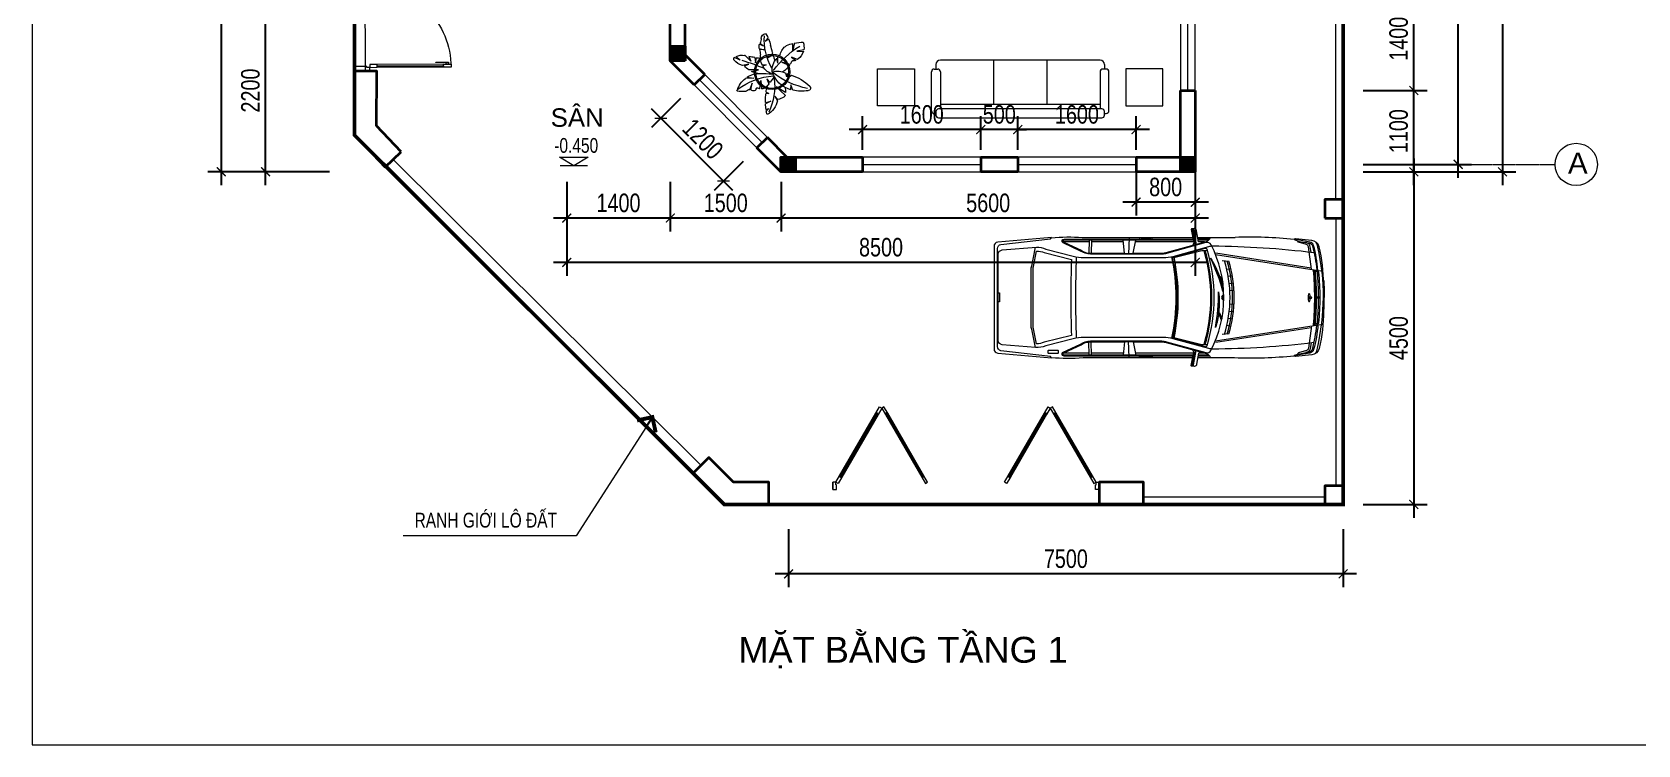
# Model space of a CAD drawing. Header units: millimetres. Extents: x 33748 to 451939, y -263262 to 62681.
# Drawn here: x 179867 to 201582, y -83068 to -73425 of the extents above; entities that cross this region are included whole.
import ezdxf
from ezdxf.enums import TextEntityAlignment as Align

# ---------------------------------------------------------------- set-up
doc = ezdxf.new("R2010")
doc.units = ezdxf.units.MM
doc.header["$PDMODE"] = 98
for name, pattern in [('$AUDIT_BAD_LTYPE2', [0]), ('CENTER', [50.8, 31.75, -6.35, 6.35, -6.35]), ('HIDDEN', [0.375, 0.25, -0.125])]:
    doc.linetypes.add(name, pattern=pattern)
doc.layers.get('Defpoints').update_dxf_attribs({"color": 202, "lineweight": 13})
for name, color, linetype, lineweight in [('-CENTER', 143, 'CENTER', 13), ('-CONCRETE', 1, 'Continuous', 35), ('-DOOR', 137, 'Continuous', 9), ('-FURNITURE', 46, 'Continuous', 9), ('-KH', 143, 'Continuous', 13), ('-LINE1', 7, 'Continuous', 18), ('-RANH GIOI KHU DAT', 12, 'CENTER', 18), ('-TEXT', 7, 'Continuous', 15), ('-WALL', 4, 'Continuous', 35), ('A-Cay', 75, 'Continuous', 5), ('A72', 9, 'Continuous', 5), ('CUA', 147, 'Continuous', 5)]:
    doc.layers.add(name, color=color, linetype=linetype, lineweight=lineweight)
doc.layers.add('-HATCH CONCRETE', color=54, linetype='Continuous')
doc.layers.add('12. NET DIM', color=9, linetype='Continuous')
doc.styles.add('1', font='arial.ttf')
doc.styles.add('AVANH', font='', dxfattribs={"width": 0.8})
doc.styles.get("Standard").update_dxf_attribs({"font": 'arial.ttf'})
doc.styles.add('X-ALL-SECTION$0$ROMANS', font='arial.ttf')
doc.styles.get('AVANH').set_extended_font_data('.VnAvantH')
doc.dimstyles.new('C_100A3', dxfattribs={"dimscale": 100, "dimtxt": 2.5, "dimasz": 1.2, "dimexe": 1.8, "dimexo": 0, "dimgap": 0.75, "dimtad": 1, "dimdec": 0, "dimzin": 0, "dimdsep": 46, "dimtxsty": 'AVANH', "dimblk": 'ARCHTICK', "dimcen": 0, "dimdle": 1.8, "dimclrd": 256, "dimclre": 256, "dimclrt": 7, "dimadec": 0, "dimazin": 0, "dimtfac": 0.0001, "dimtdec": 0, "dimtix": 1, "dimtmove": 2, "dimatfit": 3, "dimldrblk": 'ARCHTICK', "dimfxl": 1.8, "dimtolj": 1, "dimtzin": 0, "dimarcsym": 0})
doc.dimstyles.new('X-ALL-SECTION$0$ARROWS', dxfattribs={"dimscale": 100, "dimtxt": 2, "dimasz": 1, "dimexe": 2, "dimexo": 5, "dimgap": 1, "dimtad": 1, "dimdec": 0, "dimzin": 0, "dimdsep": 46, "dimtxsty": 'X-ALL-SECTION$0$ROMANS', "dimblk": 'X-ALL-SECTION$0$ARROWS', "dimcen": 0, "dimclrd": 256, "dimclre": 256, "dimclrt": 256, "dimazin": 0, "dimtfac": 0.5, "dimtdec": 0, "dimtofl": 0, "dimtmove": 2, "dimatfit": 3, "dimldrblk": 'X-ALL-SECTION$0$ARROWS', "dimfxl": 1, "dimtolj": 1, "dimtzin": 0, "dimlwd": -1, "dimlwe": -1, "dimarcsym": 0})

# ---------------------------------------------------------------- blocks, each defined once
blk = doc.blocks.new('X-ALL-SECTION$0$ARROWS')
blk.add_line((-1, 0), (0, 0))
at = {"const_width": 0.35}
blk.add_lwpolyline([(-1, -1), (0, 0), (-1, 1)], dxfattribs=at)
blk = doc.blocks.new('A$C6CE07C06')
for p, q in [((1925, 1839), (1915, 1601)), ((2811, 1945), (2844, 1766)), ((2816, 1953), (2822, 1954)), ((2828, 1949), (2860, 1769)), ((2900, 1839), (3433, 1839)), ((1355, 1774), (989, 1774)), ((1356, 1801), (1350, 1615)), ((1387, 1801), (1382, 1615)), ((1842, 1774), (1387, 1774)), ((1857, 1615), (1840, 1801)), ((1980, 1615), (2018, 1801)), ((2839, 1774), (2013, 1774)), ((2856, 1761), (2853, 1760)), ((3068, 1815), (2905, 1815)), ((3055, 1801), (2907, 1801)), ((2996, 1774), (2912, 1774)), ((3245, 1511), (3341, 1500)), ((3370, 1393), (3312, 1380)), ((3391, 1290), (3332, 1281)), ((3406, 1186), (3347, 1180)), ((3414, 1081), (3355, 1079)), ((3406, 779), (3347, 785)), ((3414, 884), (3355, 886)), ((3341, 465), (3245, 454)), ((3370, 572), (3312, 585)), ((3391, 675), (3332, 685)), ((1356, 164), (1350, 350)), ((1387, 164), (1382, 351)), ((1857, 351), (1840, 164)), ((1925, 127), (1915, 364)), ((1980, 351), (2018, 164)), ((1355, 191), (989, 191)), ((1842, 191), (1387, 191)), ((2839, 191), (2013, 191)), ((2811, 20), (2844, 199)), ((2816, 12), (2822, 11)), ((2828, 16), (2860, 196)), ((2901, 127), (3422, 127)), ((3068, 150), (2905, 150)), ((3055, 164), (2907, 164)), ((2996, 191), (2912, 191))]:
    blk.add_line(p, q)
for points in [[(48, 285), (48, 1680, -0.373826), (99, 1739), (803, 1820), (820, 1839), (54, 1773, 0.383818), (0, 1713), (0, 252, 0.383818), (54, 192), (820, 126), (803, 145), (99, 226, -0.373826)], [(2557, 404), (3001, 284, 0.388671), (3036, 301, 0.143383), (3036, 1665, 0.390953), (3001, 1682), (2557, 1559, -0.106047)], [(4564, 983, 0.027521), (4546, 1368, -0.543027), (4554, 1373), (4603, 1360, -0.308444), (4617, 1345, -0.028524), (4637, 983, -0.028524), (4617, 620, -0.308444), (4603, 605), (4554, 592, -0.543027), (4546, 597, 0.027521)], [(4501, 981, 0.027754), (4500, 1005, 0.037978), (4497, 1021, 0.078467), (4490, 1036, 0.253942), (4486, 1038, 0.253942), (4481, 1036, 0.078467), (4475, 1021, 0.037978), (4472, 1005, 0.027754), (4470, 981, 0.027754), (4472, 958, 0.037978), (4475, 941, 0.078467), (4481, 927, 0.253942), (4486, 924, 0.253942), (4490, 927, 0.078467), (4497, 941, 0.037978), (4500, 958, 0.027754)], [(906, 228), (776, 228, 0.414214), (764, 215), (764, 203, 0.414214), (776, 190), (906, 190, 0.414214), (919, 203), (919, 215, 0.414214)]]:
    blk.add_lwpolyline(points, format="xyb", close=True)
for points in [[(817, 1835, -0.039974), (1255, 1839), (2827, 1839)], [(2834, 1801), (999, 1801, 0.768317), (992, 1772), (1240, 1655, 0.14228), (1371, 1613), (1857, 1615), (1865, 1608), (1971, 1608), (1980, 1615), (2389, 1615, 0.077278), (2451, 1624), (3023, 1782, 0.231129), (3080, 1839)], [(2912, 1774), (2884, 1931, 0.322829), (2849, 1965), (2812, 1959, 0.422531), (2806, 1952), (2842, 1758), (2825, 1723)], [(4553, 340, -0.027873), (3110, 247, -0.059366), (3058, 256), (2582, 386, 0.079464), (2446, 413), (1281, 413, 0.06068), (1127, 394), (736, 296, -0.120949), (592, 270), (116, 311, -0.39497), (59, 371), (59, 1600, -0.404135), (117, 1660), (602, 1699, -0.112937), (736, 1673), (1127, 1571, 0.06068), (1281, 1553), (2446, 1553, 0.070217), (2582, 1578), (3058, 1711, -0.044809), (3109, 1718, -0.02806), (4553, 1625)], [(585, 1698), (531, 1430, 0.050349), (524, 1369), (524, 593, 0.051729), (531, 530), (585, 271)], [(713, 346, -0.11132), (605, 325), (561, 536, -0.051729), (555, 593), (555, 1369, -0.050349), (560, 1424), (605, 1644, -0.111864), (714, 1623), (1102, 1522, 0.016174), (1102, 443), (713, 347)], [(2832, 150), (1846, 150), (999, 150, -0.758852), (984, 205), (1232, 321, -0.14996), (1372, 364), (1915, 364), (2389, 364, -0.077307), (2455, 354), (3016, 199, 0.360394), (3088, 230, 0.242572), (3089, 1735, 0.360655), (3017, 1766), (2455, 1611, -0.077307), (2389, 1601), (1915, 1601), (1372, 1601, -0.137614), (1232, 1645), (984, 1761, -0.758852), (999, 1815), (1846, 1815), (2832, 1815)], [(4578, 1777, -0.06824), (4603, 1702, -0.051611), (4688, 983), (4688, 1178, 0.069896), (4626, 1707, 0.32103), (4523, 1797), (4292, 1820, 0.311578), (4273, 1810, 0.311578)], [(4609, 1370, 0.043765), (4549, 1724, 0.303464), (4496, 1773), (4373, 1795, 0.018633), (4273, 1810, 0.083909), (4370, 1778), (4493, 1756, -0.304556), (4533, 1720, -0.038587), (4593, 1374)], [(4517, 1385), (4476, 1703, 0.304567), (4446, 1739), (4333, 1770, -0.23887), (4324, 1778), (4320, 1790)], [(4512, 1628), (4500, 1706, 0.304567), (4453, 1762), (4438, 1766)], [(1170, 1557, 0.017383), (1170, 408, -9.34877)], [(2526, 1563, -0.107872), (2527, 402, 0.970081)], [(2537, 1565, -0.107895), (2538, 400, -0.109161)], [(3212, 1273, -0.045041), (3259, 1070, 0.050749), (3081, 1543, -0.062222), (3208, 1285), (3219, 1281), (3256, 1209)], [(3104, 1495, -0.052375), (3205, 1275), (3214, 1272), (3259, 1184)], [(4578, 988, 0.025968), (4561, 1353, -0.502127), (4565, 1357), (4613, 1347)], [(4689, 1226), (4695, 1226, -0.001921), (4700, 983)], [(3197, 762, -0.045041), (3153, 558, 0.050749), (3195, 1062, -0.062222), (3198, 775), (3207, 766), (3242, 679)], [(3239, 660), (3198, 760), (3191, 767, 0.052375), (3195, 1009)], [(4578, 188, 0.06824), (4603, 263, 0.051611), (4688, 983), (4688, 788, -0.069896), (4626, 258, -0.32103), (4523, 168), (4292, 145, -0.311578), (4273, 155, -0.311578)], [(4613, 618), (4565, 608, -0.502127), (4561, 612, 0.02601), (4578, 977, 0.026384)], [(4689, 739), (4695, 739, 0.001921), (4700, 983)], [(4611, 595, -0.046101), (4549, 241, -0.303464), (4496, 192), (4373, 171, -0.018633), (4273, 155, -0.083909), (4370, 187), (4493, 209, 0.304556), (4533, 245, 0.038587), (4593, 591)], [(4517, 580), (4476, 262, -0.304567), (4446, 227), (4333, 195, 0.23887), (4324, 187), (4320, 175)], [(2834, 164), (999, 164, -0.768317), (992, 193), (1240, 310, -0.149181), (1371, 351), (1857, 351), (1865, 357), (1971, 357), (1980, 351), (2389, 351, -0.077278), (2451, 341), (3023, 184, -0.228236), (3080, 127)], [(2912, 191), (2884, 34, -0.322829), (2849, 0), (2812, 6, -0.422531), (2806, 14), (2842, 207), (2825, 242)], [(4512, 337), (4500, 259, -0.304567), (4453, 203), (4438, 199)], [(817, 130, 0.041495), (1267, 127), (2827, 127)]]:
    blk.add_lwpolyline(points, format="xyb")
for points in [[(2072, 1839), (2072, 1815), (2251, 1815), (2251, 1839)], [(2092, 1839), (2092, 1830), (2233, 1830), (2233, 1839)], [(2835, 1963), (2874, 1764), (2872, 1737)], [(2558, 1553), (2959, 1653), (3041, 1653)], [(3157, 1617), (4514, 1407)], [(3153, 1597), (4682, 1360)], [(49, 1051), (76, 1051), (76, 920), (49, 920)], [(3153, 368), (4682, 605)], [(3157, 348), (4514, 558)], [(2558, 412), (2959, 313), (3041, 313)], [(2072, 127), (2072, 150), (2251, 150), (2251, 127)], [(2092, 127), (2092, 135), (2233, 135), (2233, 127)], [(2835, 2), (2874, 201), (2872, 228)]]:
    blk.add_lwpolyline(points)
blk.add_lwpolyline([(4637, 988), (4570, 988), (4570, 977), (4637, 977)], close=True)
blk.add_circle((4502, 982), 17.5)
for centre, radius, start, end in [((2818, 1947), 6.67, 102.2823, 190.4042), ((2821, 1948), 6.67, 10.3268, 82.609), ((3648, -4086), 5929, 83.9529, 92.0822), ((2851, 1767), 6.67, 190.4042, 285.2365), ((2854, 1768), 6.67, 285.2365, 10.3268), ((714, 984), 2372, 343.5716, 16.3779), ((714, 983), 2387, 343.6793, 16.2892), ((1629, 983), 1731, 359.9757, 17.6213), ((1607, 983), 1789, 359.9764, 16.8703), ((1629, 983), 1789, 359.9764, 16.7982), ((1059, 1015), 3532, 359.565, 5.5133), ((1059, 1015), 3560, 359.5684, 5.381), ((4612, 1343), 4.58, 6.5805, 75.1489), ((3280, 983), 40.8, 103.7631, 256.1858), ((3280, 983), 25.6, 111.5508, 248.398), ((1629, 982), 1731, 342.3787, 0.0243), ((1607, 982), 1789, 343.1297, 0.0236), ((1629, 982), 1789, 343.2018, 0.0236), ((1059, 950), 3532, 354.4867, 0.4446), ((1059, 950), 3560, 354.619, 0.4411), ((4612, 622), 4.58, 284.8511, 353.4195), ((2818, 19), 6.67, 169.5958, 257.7177), ((2821, 17), 6.67, 277.391, 349.6732), ((2851, 198), 6.67, 74.7635, 169.5958), ((2854, 197), 6.67, 349.6732, 74.7635), ((3653, 6050), 5928, 267.7698, 276.0029)]:
    blk.add_arc(centre, radius, start, end)
blk = doc.blocks.new('A$Cf08be9d0')
at = {"layer": '-FURNITURE'}
for p, q in [((36, 660), (84, 660)), ((60, 720), (60, 660)), ((2280, 780), (120, 780)), ((840, 780), (840, 180)), ((1560, 780), (1560, 180)), ((2364, 660), (2316, 660)), ((2340, 720), (2340, 660)), ((0, 96), (0, 624)), ((120, 624), (120, 120)), ((2280, 624), (2280, 120)), ((2400, 96), (2400, 624)), ((60, 60), (36, 60)), ((60, 84), (60, 36)), ((2304, 120), (96, 120)), ((96, 0), (2304, 0)), ((2280, 180), (120, 180)), ((2340, 36), (2340, 84)), ((2340, 60), (2364, 60))]:
    blk.add_line(p, q, dxfattribs=at)
for centre, radius, start, end in [((36, 624), 36, 90, 180), ((120, 720), 60, 90, 180), ((84, 624), 36, 0, 90), ((2280, 720), 60, 0, 90), ((2316, 624), 36, 90, 180), ((2364, 624), 36, 0, 90), ((36, 96), 36, 180, 270), ((96, 84), 36, 90, 180), ((96, 36), 36, 180, 270), ((2304, 84), 36, 0, 90), ((2304, 36), 36, 270, 0), ((2364, 96), 36, 270, 0)]:
    blk.add_arc(centre, radius, start, end, dxfattribs=at)
blk = doc.blocks.new('DANH COT')
at = {"layer": '-KH'}
blk.add_line((0, 0), (368, 0), dxfattribs=at)
blk.add_lwpolyline([(379, 118), (-11, 118), (184, 0)], close=True, dxfattribs=at)
blk.add_solid([(184, 0), (184, 118), (379, 118), (184, 0)], dxfattribs=at)
at = {"layer": '-TEXT', "style": '1', "width": 0.75}
blk.add_attdef('CAODO', (-142, 178), '', height=180, dxfattribs=at)
blk = doc.blocks.new('A$C5C575821')
at = {"layer": '-CONCRETE'}
h = blk.add_hatch(color=256, dxfattribs=at)
h.dxf.hatch_style = 1
h.paths.add_polyline_path([(0, 200), (0, 0), (200, 0), (200, 200)])
blk.add_lwpolyline([(0, 0), (200, 0), (200, 200), (0, 200)], close=True, dxfattribs=at)
blk = doc.blocks.new('LUOI M3')
at = {"layer": '-WALL'}
for p in [(-200, 13100), (3100, 13100), (6900, 13100), (8100, 11850), (-200, 9400), (3100, 9400), (8100, 9400), (-200, 5600), (3100, 5600), (6700, 5600), (8100, 5600), (6700, 1300), (-200, -200), (5204, -200)]:
    blk.add_blockref('A$C5C575821', p, dxfattribs=at)
blk = doc.blocks.new('_ARCHTICK')
at = {"const_width": 0.15}
blk.add_lwpolyline([(-0.5, -0.5), (0.5, 0.5)], dxfattribs=at)
blk = doc.blocks.new('*D144')
at = {"layer": '12. NET DIM', "lineweight": -2, "transparency": 16777216}
for p, q in [((199151, -75395), (199151, -69236)), ((197865, -69416), (199331, -69416)), ((197865, -75215), (199331, -75215))]:
    blk.add_line(p, q, dxfattribs=at)
at = {"layer": 'Defpoints', "color": 0, "transparency": 16777216}
for p in [(197865, -69416), (199151, -69416), (197865, -75215)]:
    blk.add_point(p, dxfattribs=at)
at = {"layer": '12. NET DIM', "lineweight": -2, "transparency": 16777216, "xscale": 120, "yscale": 120, "zscale": 120}
for p, rotation in [((199151, -69416), 90), ((199151, -75215), 270)]:
    blk.add_blockref('_ARCHTICK', p, dxfattribs=dict(at, rotation=rotation))
at = {"layer": '12. NET DIM', "color": 7, "transparency": 16777216, "insert": (198947, -72316), "char_height": 250, "attachment_point": 5, "rotation": 90, "style": 'AVANH'}
blk.add_mtext('\\A1;5800', dxfattribs=at)
blk = doc.blocks.new('*D147')
at = {"layer": '12. NET DIM', "lineweight": -2, "transparency": 16777216}
for p, q in [((197865, -75315), (198731, -75315)), ((198551, -75135), (198551, -79995)), ((197865, -79815), (198731, -79815))]:
    blk.add_line(p, q, dxfattribs=at)
at = {"layer": 'Defpoints', "color": 0, "transparency": 16777216}
for p in [(197865, -75315), (197865, -79815), (198551, -79815)]:
    blk.add_point(p, dxfattribs=at)
at = {"layer": '12. NET DIM', "lineweight": -2, "transparency": 16777216, "xscale": 120, "yscale": 120, "zscale": 120}
for p, rotation in [((198551, -75315), 90), ((198551, -79815), 270)]:
    blk.add_blockref('_ARCHTICK', p, dxfattribs=dict(at, rotation=rotation))
at = {"layer": '12. NET DIM', "color": 7, "transparency": 16777216, "insert": (198347, -77565), "char_height": 250, "attachment_point": 5, "rotation": 90, "style": 'AVANH'}
blk.add_mtext('\\A1;4500', dxfattribs=at)
blk = doc.blocks.new('*D148')
at = {"layer": '12. NET DIM', "lineweight": -2, "transparency": 16777216}
for p, q in [((199751, -61635), (199751, -75495)), ((197865, -61815), (199931, -61815)), ((197865, -75315), (199931, -75315))]:
    blk.add_line(p, q, dxfattribs=at)
at = {"layer": 'Defpoints', "color": 0, "transparency": 16777216}
for p in [(197865, -61815), (197865, -75315), (199751, -75315)]:
    blk.add_point(p, dxfattribs=at)
at = {"layer": '12. NET DIM', "lineweight": -2, "transparency": 16777216, "xscale": 120, "yscale": 120, "zscale": 120}
for p, rotation in [((199751, -61815), 90), ((199751, -75315), 270)]:
    blk.add_blockref('_ARCHTICK', p, dxfattribs=dict(at, rotation=rotation))
at = {"layer": '12. NET DIM', "color": 7, "transparency": 16777216, "insert": (199547, -68565), "char_height": 250, "attachment_point": 5, "rotation": 90, "style": 'AVANH'}
blk.add_mtext('\\A1;13500', dxfattribs=at)
blk = doc.blocks.new('*D154')
at = {"layer": '12. NET DIM', "lineweight": -2, "transparency": 16777216}
for p, q in [((189996, -75452), (189996, -76121)), ((195596, -75452), (195596, -76121)), ((195776, -75941), (189816, -75941))]:
    blk.add_line(p, q, dxfattribs=at)
at = {"layer": 'Defpoints', "color": 0, "transparency": 16777216}
for p in [(189996, -75452), (195596, -75452), (189996, -75941)]:
    blk.add_point(p, dxfattribs=at)
at = {"layer": '12. NET DIM', "lineweight": -2, "transparency": 16777216, "xscale": 120, "yscale": 120, "zscale": 120, "rotation": 180}
blk.add_blockref('_ARCHTICK', (189996, -75941), dxfattribs=at)
at = {"layer": '12. NET DIM', "lineweight": -2, "transparency": 16777216, "xscale": 120, "yscale": 120, "zscale": 120}
blk.add_blockref('_ARCHTICK', (195596, -75941), dxfattribs=at)
at = {"layer": '12. NET DIM', "color": 7, "transparency": 16777216, "insert": (192796, -75737), "char_height": 250, "attachment_point": 5, "style": 'AVANH'}
blk.add_mtext('\\A1;5600', dxfattribs=at)
blk = doc.blocks.new('*D155')
at = {"layer": '12. NET DIM', "lineweight": -2, "transparency": 16777216}
for p, q in [((187097, -75452), (187097, -76121)), ((188497, -75452), (188497, -76121)), ((188677, -75941), (186917, -75941))]:
    blk.add_line(p, q, dxfattribs=at)
at = {"layer": 'Defpoints', "color": 0, "transparency": 16777216}
for p in [(187097, -75452), (188497, -75452), (187097, -75941)]:
    blk.add_point(p, dxfattribs=at)
at = {"layer": '12. NET DIM', "lineweight": -2, "transparency": 16777216, "xscale": 120, "yscale": 120, "zscale": 120, "rotation": 180}
blk.add_blockref('_ARCHTICK', (187097, -75941), dxfattribs=at)
at = {"layer": '12. NET DIM', "lineweight": -2, "transparency": 16777216, "xscale": 120, "yscale": 120, "zscale": 120}
blk.add_blockref('_ARCHTICK', (188497, -75941), dxfattribs=at)
at = {"layer": '12. NET DIM', "color": 7, "transparency": 16777216, "insert": (187797, -75737), "char_height": 250, "attachment_point": 5, "style": 'AVANH'}
blk.add_mtext('\\A1;1400', dxfattribs=at)
blk = doc.blocks.new('*D156')
at = {"layer": '12. NET DIM', "lineweight": -2, "transparency": 16777216}
for p, q in [((187097, -75452), (187097, -76721)), ((195596, -75452), (195596, -76721)), ((195776, -76541), (186917, -76541))]:
    blk.add_line(p, q, dxfattribs=at)
at = {"layer": 'Defpoints', "color": 0, "transparency": 16777216}
for p in [(187097, -75452), (195596, -75452), (187097, -76541)]:
    blk.add_point(p, dxfattribs=at)
at = {"layer": '12. NET DIM', "lineweight": -2, "transparency": 16777216, "xscale": 120, "yscale": 120, "zscale": 120, "rotation": 180}
blk.add_blockref('_ARCHTICK', (187097, -76541), dxfattribs=at)
at = {"layer": '12. NET DIM', "lineweight": -2, "transparency": 16777216, "xscale": 120, "yscale": 120, "zscale": 120}
blk.add_blockref('_ARCHTICK', (195596, -76541), dxfattribs=at)
at = {"layer": '12. NET DIM', "color": 7, "transparency": 16777216, "insert": (191347, -76337), "char_height": 250, "attachment_point": 5, "style": 'AVANH'}
blk.add_mtext('\\A1;8500', dxfattribs=at)
blk = doc.blocks.new('*D168')
at = {"layer": '12. NET DIM', "lineweight": -2, "transparency": 16777216}
for p, q in [((190096, -80152), (190096, -80935)), ((197596, -80152), (197596, -80935)), ((197776, -80755), (189916, -80755))]:
    blk.add_line(p, q, dxfattribs=at)
at = {"layer": 'Defpoints', "color": 0, "transparency": 16777216}
for p in [(190096, -80152), (197596, -80152), (190096, -80755)]:
    blk.add_point(p, dxfattribs=at)
at = {"layer": '12. NET DIM', "lineweight": -2, "transparency": 16777216, "xscale": 120, "yscale": 120, "zscale": 120, "rotation": 180}
blk.add_blockref('_ARCHTICK', (190096, -80755), dxfattribs=at)
at = {"layer": '12. NET DIM', "lineweight": -2, "transparency": 16777216, "xscale": 120, "yscale": 120, "zscale": 120}
blk.add_blockref('_ARCHTICK', (197596, -80755), dxfattribs=at)
at = {"layer": '12. NET DIM', "color": 7, "transparency": 16777216, "insert": (193846, -80551), "char_height": 250, "attachment_point": 5, "style": 'AVANH'}
blk.add_mtext('\\A1;7500', dxfattribs=at)
blk = doc.blocks.new('*D223')
at = {"layer": '12. NET DIM', "lineweight": -2, "transparency": 16777216}
for p, q in [((188637, -74324), (188242, -74718)), ((189344, -75568), (188242, -74463)), ((189484, -75174), (189089, -75567))]:
    blk.add_line(p, q, dxfattribs=at)
at = {"layer": 'Defpoints', "color": 0, "transparency": 16777216}
for p in [(188637, -74324), (188369, -74591), (189484, -75174)]:
    blk.add_point(p, dxfattribs=at)
at = {"layer": '12. NET DIM', "lineweight": -2, "transparency": 16777216, "xscale": 120, "yscale": 120, "zscale": 120}
for p, rotation in [((188369, -74591), 134.9222796288705), ((189217, -75440), 314.9222796288705)]:
    blk.add_blockref('_ARCHTICK', p, dxfattribs=dict(at, rotation=rotation))
at = {"layer": '12. NET DIM', "color": 7, "transparency": 16777216, "insert": (188938, -74871), "char_height": 250, "attachment_point": 5, "rotation": 314.9223, "style": 'AVANH'}
blk.add_mtext('\\A1;1200', dxfattribs=at)
blk = doc.blocks.new('*D224')
at = {"layer": '12. NET DIM', "lineweight": -2, "transparency": 16777216}
for p, q in [((193196, -75019), (193196, -74564)), ((194796, -75019), (194796, -74564)), ((194976, -74744), (193016, -74744))]:
    blk.add_line(p, q, dxfattribs=at)
at = {"layer": 'Defpoints', "color": 0, "transparency": 16777216}
for p in [(193196, -74744), (193196, -75019), (194796, -75019)]:
    blk.add_point(p, dxfattribs=at)
at = {"layer": '12. NET DIM', "lineweight": -2, "transparency": 16777216, "xscale": 120, "yscale": 120, "zscale": 120, "rotation": 180}
blk.add_blockref('_ARCHTICK', (193196, -74744), dxfattribs=at)
at = {"layer": '12. NET DIM', "lineweight": -2, "transparency": 16777216, "xscale": 120, "yscale": 120, "zscale": 120}
blk.add_blockref('_ARCHTICK', (194796, -74744), dxfattribs=at)
at = {"layer": '12. NET DIM', "color": 7, "transparency": 16777216, "insert": (193996, -74540), "char_height": 250, "attachment_point": 5, "style": 'AVANH'}
blk.add_mtext('\\A1;1600', dxfattribs=at)
blk = doc.blocks.new('*D225')
at = {"layer": '12. NET DIM', "lineweight": -2, "transparency": 16777216}
for p, q in [((198551, -74395), (198551, -72635)), ((197865, -72815), (198731, -72815)), ((197865, -74215), (198731, -74215))]:
    blk.add_line(p, q, dxfattribs=at)
at = {"layer": 'Defpoints', "color": 0, "transparency": 16777216}
for p in [(197865, -72815), (198551, -72815), (197865, -74215)]:
    blk.add_point(p, dxfattribs=at)
at = {"layer": '12. NET DIM', "lineweight": -2, "transparency": 16777216, "xscale": 120, "yscale": 120, "zscale": 120}
for p, rotation in [((198551, -72815), 90), ((198551, -74215), 270)]:
    blk.add_blockref('_ARCHTICK', p, dxfattribs=dict(at, rotation=rotation))
at = {"layer": '12. NET DIM', "color": 7, "transparency": 16777216, "insert": (198347, -73515), "char_height": 250, "attachment_point": 5, "rotation": 90, "style": 'AVANH'}
blk.add_mtext('\\A1;1400', dxfattribs=at)
blk = doc.blocks.new('mb-cay16')
for p, q in [((79, 629), (131, 565)), ((-612, 395), (-475, 368)), ((-475, 368), (-605, 366)), ((-433, 528), (-402, 389)), ((-402, 389), (-403, 519)), ((-12, 331), (76, 249)), ((131, 565), (69, 607)), ((247, 422), (149, 395)), ((149, 395), (242, 402)), ((231, 524), (166, 464)), ((166, 464), (244, 504)), ((-490, 209), (-374, 255)), ((-374, 255), (-461, 192)), ((-346, 111), (-191, 154)), ((-191, 154), (-338, 93)), ((-113, 139), (-112, 254)), ((-113, 139), (-91, 231)), ((76, 249), (-23, 300)), ((195, 106), (117, 106)), ((117, 106), (180, 78)), ((260, 6), (450, 8)), ((395, -26), (260, 6)), ((323, 141), (303, 240)), ((334, 245), (323, 141)), ((409, 179), (522, 284)), ((448, 268), (409, 179)), ((532, 87), (448, 120)), ((448, 120), (574, 92)), ((693, 264), (615, 197)), ((615, 197), (723, 244)), ((-400, -385), (-364, -279)), ((-312, -137), (-374, -96)), ((-364, -279), (-356, -378)), ((-312, -77), (-291, -67)), ((-312, -142), (-312, -77)), ((-291, -67), (-286, -129)), ((-286, -129), (-267, -55)), ((36, -233), (100, -165)), ((100, -165), (61, -263)), ((218, -196), (205, -361)), ((237, -357), (218, -196)), ((485, -134), (354, -151)), ((354, -151), (513, -157)), ((410, -375), (385, -251)), ((385, -251), (430, -368)), ((-262, -431), (-77, -321)), ((-77, -321), (-253, -484)), ((-111, -563), (-53, -498)), ((-53, -498), (-105, -588)), ((128, -621), (24, -595)), ((24, -595), (128, -650)), ((115, -424), (62, -449)), ((62, -449), (119, -456)), ((120, -758), (65, -741)), ((65, -741), (116, -789))]:
    blk.add_line(p, q)
for centre, radius, start, end in [((-979, 594), 1130, 330.6725, 3.641), ((672, 341), 659, 146.019, 154.0763), ((103, 601), 111, 7.5431, 78.0474), ((-329, 448), 288, 161.2206, 190.4639), ((-329, 448), 288, 196.4071, 234.1871), ((-592, -284), 825, 78.825, 90.6697), ((-1567, -1154), 1923, 36.7035, 57.4695), ((-592, -284), 825, 67.6949, 76.7945), ((-446, 225), 304, 15.845, 56.6107), ((1597, -159), 1682, 162.73, 163.0792), ((-1650, 851), 1718, 342.73, 347.6168), ((672, 341), 659, 156.2013, 167.6168), ((371, 601), 160, 174.7063, 208.789), ((932, 225), 712, 165.6239, 173.8497), ((129, 455), 123, 344.0084, 22.936), ((932, 225), 712, 164.0084, 164.1101), ((-428, 307), 116, 233.2325, 237.5887), ((-428, 307), 116, 255.929, 267.091), ((-423, 137), 55.6, 24.2055, 101.4054), ((21, 337), 432, 204.2055, 211.5513), ((21, 337), 432, 213.4357, 237.8387), ((-65, 333), 91.7, 195.845, 230.5606), ((-339, 0), 339, 47.9514, 50.5606), ((-339, 0), 339, 354.6008, 42.9255), ((1597, -159), 1682, 164.075, 168.4284), ((-120, 252), 347, 286.6838, 329.891), ((2154, -4834), 5268, 107.3413, 112.3058), ((-120, 252), 347, 335.1428, 8.1671), ((-317, 3808), 3622, 278.6352, 279.8665), ((-317, 3808), 3622, 280.3581, 282.1977), ((222, 322), 389, 305.9962, 321.846), ((-317, 3808), 3622, 283.398, 283.5483), ((583, 70), 223, 60.4468, 103.5483), ((501, 377), 294, 284.4707, 323.1477), ((710, 220), 32.6, 323.1477, 55.438), ((-116, -923), 867, 107.2231, 135.0207), ((-1002, 1224), 1607, 281.5143, 307.8151), ((-514, 139), 540, 287.0409, 341.5638), ((-107, -353), 338, 71.7274, 118.1939), ((1131, -297), 1182, 173.2497, 205.5927), ((808, 380), 986, 210.5659, 218.4214), ((-127, -1432), 1327, 53.4555, 85.594), ((376, -5410), 5352, 91.6804, 93.9771), ((808, 380), 986, 220.6948, 225.7556), ((233, -520), 459, 57.0713, 91.6804), ((222, 322), 389, 277.7731, 296.4251), ((233, -520), 459, 17.5149, 52.2403), ((-695, -345), 48.9, 135.0207, 258.407), ((-570, 293), 699, 259.5557, 284.077), ((-28, -420), 234, 157.0771, 182.7473), ((-197, -468), 57.9, 196.0589, 237.7317), ((-28, -420), 234, 195.99, 196.0589), ((-51, -236), 332, 237.7317, 259.8031), ((272, -512), 385, 191.4146, 242.8877), ((205, -352), 101, 159.0815, 190.5201), ((-1182, -610), 1311, 8.17, 10.5201), ((-1182, -610), 1311, 1.7556, 6.7346), ((205, -239), 122, 225.7556, 269.9757), ((-875, -604), 1004, 358.99, 1.9297), ((205, -239), 122, 285.2069, 289.7369), ((544, -1184), 882, 107.1013, 109.7369), ((290, -359), 18.4, 357.8128, 107.1013), ((341, -361), 32.2, 177.8128, 248.0461), ((357, -321), 74.9, 248.0461, 310.8614), ((432, -409), 40.5, 122.9882, 130.8614), ((432, -409), 40.5, 45.3238, 92.9093), ((541, -299), 114, 225.3238, 268.3174), ((560, 349), 762, 268.3174, 278.1257), ((666, -393), 12.2, 278.1257, 73.0687), ((-875, -604), 1004, 345.5239, 349.5865), ((-875, -604), 1004, 351.2018, 357.3602)]:
    blk.add_arc(centre, radius, start, end)
blk = doc.blocks.new('*D279')
at = {"layer": '12. NET DIM', "lineweight": -2, "transparency": 16777216}
for p, q in [((192696, -75019), (192696, -74564)), ((193196, -75019), (193196, -74564)), ((192696, -74744), (192576, -74744)), ((193196, -74744), (192696, -74744)), ((193196, -74744), (193316, -74744))]:
    blk.add_line(p, q, dxfattribs=at)
at = {"layer": 'Defpoints', "color": 0, "transparency": 16777216}
for p in [(192696, -74744), (192696, -75019), (193196, -75019)]:
    blk.add_point(p, dxfattribs=at)
at = {"layer": '12. NET DIM', "lineweight": -2, "transparency": 16777216, "xscale": 120, "yscale": 120, "zscale": 120}
blk.add_blockref('_ARCHTICK', (192696, -74744), dxfattribs=at)
at = {"layer": '12. NET DIM', "lineweight": -2, "transparency": 16777216, "xscale": 120, "yscale": 120, "zscale": 120, "rotation": 180}
blk.add_blockref('_ARCHTICK', (193196, -74744), dxfattribs=at)
at = {"layer": '12. NET DIM', "color": 7, "transparency": 16777216, "insert": (192946, -74540), "char_height": 250, "attachment_point": 5, "style": 'AVANH'}
blk.add_mtext('\\A1;500', dxfattribs=at)
blk = doc.blocks.new('*D280')
at = {"layer": '12. NET DIM', "lineweight": -2, "transparency": 16777216}
for p, q in [((191097, -75019), (191097, -74564)), ((192696, -75019), (192696, -74564)), ((192876, -74744), (190917, -74744))]:
    blk.add_line(p, q, dxfattribs=at)
at = {"layer": 'Defpoints', "color": 0, "transparency": 16777216}
for p in [(191097, -74744), (191097, -75019), (192696, -75019)]:
    blk.add_point(p, dxfattribs=at)
at = {"layer": '12. NET DIM', "lineweight": -2, "transparency": 16777216, "xscale": 120, "yscale": 120, "zscale": 120, "rotation": 180}
blk.add_blockref('_ARCHTICK', (191097, -74744), dxfattribs=at)
at = {"layer": '12. NET DIM', "lineweight": -2, "transparency": 16777216, "xscale": 120, "yscale": 120, "zscale": 120}
blk.add_blockref('_ARCHTICK', (192696, -74744), dxfattribs=at)
at = {"layer": '12. NET DIM', "color": 7, "transparency": 16777216, "insert": (191897, -74540), "char_height": 250, "attachment_point": 5, "style": 'AVANH'}
blk.add_mtext('\\A1;1600', dxfattribs=at)
blk = doc.blocks.new('*D490')
at = {"layer": '12. NET DIM', "lineweight": -2, "transparency": 16777216}
for p, q in [((198551, -75495), (198551, -74035)), ((197865, -74215), (198731, -74215)), ((197865, -75315), (198731, -75315))]:
    blk.add_line(p, q, dxfattribs=at)
at = {"layer": 'Defpoints', "color": 0, "transparency": 16777216}
for p in [(197865, -74215), (198551, -74215), (197865, -75315)]:
    blk.add_point(p, dxfattribs=at)
at = {"layer": '12. NET DIM', "lineweight": -2, "transparency": 16777216, "xscale": 120, "yscale": 120, "zscale": 120}
for p, rotation in [((198551, -74215), 90), ((198551, -75315), 270)]:
    blk.add_blockref('_ARCHTICK', p, dxfattribs=dict(at, rotation=rotation))
at = {"layer": '12. NET DIM', "color": 7, "transparency": 16777216, "insert": (198347, -74765), "char_height": 250, "attachment_point": 5, "rotation": 90, "style": 'AVANH'}
blk.add_mtext('\\A1;1100', dxfattribs=at)
blk = doc.blocks.new('*D494')
at = {"layer": '12. NET DIM', "lineweight": -2, "transparency": 16777216}
for p, q in [((188497, -75452), (188497, -76121)), ((189996, -75452), (189996, -76121)), ((190176, -75941), (188317, -75941))]:
    blk.add_line(p, q, dxfattribs=at)
at = {"layer": 'Defpoints', "color": 0, "transparency": 16777216}
for p in [(188497, -75452), (189996, -75452), (188497, -75941)]:
    blk.add_point(p, dxfattribs=at)
at = {"layer": '12. NET DIM', "lineweight": -2, "transparency": 16777216, "xscale": 120, "yscale": 120, "zscale": 120, "rotation": 180}
blk.add_blockref('_ARCHTICK', (188497, -75941), dxfattribs=at)
at = {"layer": '12. NET DIM', "lineweight": -2, "transparency": 16777216, "xscale": 120, "yscale": 120, "zscale": 120}
blk.add_blockref('_ARCHTICK', (189996, -75941), dxfattribs=at)
at = {"layer": '12. NET DIM', "color": 7, "transparency": 16777216, "insert": (189247, -75737), "char_height": 250, "attachment_point": 5, "style": 'AVANH'}
blk.add_mtext('\\A1;1500', dxfattribs=at)
blk = doc.blocks.new('*D495')
at = {"layer": '12. NET DIM', "lineweight": -2, "transparency": 16777216}
for p, q in [((183025, -75495), (183025, -72936)), ((183888, -73116), (182845, -73116)), ((183888, -75315), (182845, -75315))]:
    blk.add_line(p, q, dxfattribs=at)
at = {"layer": 'Defpoints', "color": 0, "transparency": 16777216}
for p in [(183025, -73116), (183888, -73116), (183888, -75315)]:
    blk.add_point(p, dxfattribs=at)
at = {"layer": '12. NET DIM', "lineweight": -2, "transparency": 16777216, "xscale": 120, "yscale": 120, "zscale": 120}
for p, rotation in [((183025, -73116), 90), ((183025, -75315), 270)]:
    blk.add_blockref('_ARCHTICK', p, dxfattribs=dict(at, rotation=rotation))
at = {"layer": '12. NET DIM', "color": 7, "transparency": 16777216, "insert": (182820, -74216), "char_height": 250, "attachment_point": 5, "rotation": 90, "style": 'AVANH'}
blk.add_mtext('\\A1;2200', dxfattribs=at)
blk = doc.blocks.new('*D500')
at = {"layer": '12. NET DIM', "lineweight": -2, "transparency": 16777216}
for p, q in [((182425, -61635), (182425, -75495)), ((183888, -61815), (182245, -61815)), ((183888, -75315), (182245, -75315))]:
    blk.add_line(p, q, dxfattribs=at)
at = {"layer": 'Defpoints', "color": 0, "transparency": 16777216}
for p in [(183888, -61815), (182425, -75315), (183888, -75315)]:
    blk.add_point(p, dxfattribs=at)
at = {"layer": '12. NET DIM', "lineweight": -2, "transparency": 16777216, "xscale": 120, "yscale": 120, "zscale": 120}
for p, rotation in [((182425, -61815), 90), ((182425, -75315), 270)]:
    blk.add_blockref('_ARCHTICK', p, dxfattribs=dict(at, rotation=rotation))
at = {"layer": '12. NET DIM', "color": 7, "transparency": 16777216, "insert": (182220, -68565), "char_height": 250, "attachment_point": 5, "rotation": 90, "style": 'AVANH'}
blk.add_mtext('\\A1;13500', dxfattribs=at)
blk = doc.blocks.new('*D860')
at = {"layer": '-HATCH CONCRETE', "lineweight": -2, "transparency": 16777216}
for p, q in [((194796, -75315), (194796, -75906)), ((195596, -75315), (195596, -75906)), ((195776, -75726), (194616, -75726))]:
    blk.add_line(p, q, dxfattribs=at)
at = {"layer": 'Defpoints', "color": 0, "transparency": 16777216}
for p in [(194796, -75315), (195596, -75315), (194796, -75726)]:
    blk.add_point(p, dxfattribs=at)
at = {"layer": '-HATCH CONCRETE', "lineweight": -2, "transparency": 16777216, "xscale": 120, "yscale": 120, "zscale": 120, "rotation": 180}
blk.add_blockref('_ARCHTICK', (194796, -75726), dxfattribs=at)
at = {"layer": '-HATCH CONCRETE', "lineweight": -2, "transparency": 16777216, "xscale": 120, "yscale": 120, "zscale": 120}
blk.add_blockref('_ARCHTICK', (195596, -75726), dxfattribs=at)
at = {"layer": '-HATCH CONCRETE', "color": 7, "transparency": 16777216, "insert": (195196, -75522), "char_height": 250, "attachment_point": 5, "style": 'AVANH'}
blk.add_mtext('\\A1;800', dxfattribs=at)
blk = doc.blocks.new('ARCHTICK')
at = {"color": 0, "linetype": 'ByBlock', "const_width": 0.15}
blk.add_lwpolyline([(-0.5, -0.5), (0.5, 0.5)], dxfattribs=at)
blk = doc.blocks.new('*U30')
at = {"linetype": '$AUDIT_BAD_LTYPE2'}
for p, q in [((70, 100), (70, 1000)), ((90, 1000), (90, 100))]:
    blk.add_line(p, q, dxfattribs=at)
for points in [[(50, 1000), (90, 1000), (90, 1100), (50, 1100), (50, 1000)], [(50, 1003), (50, 100)], [(50, 100), (90, 100), (90, 0), (50, 0), (50, 100)]]:
    blk.add_lwpolyline(points)
for points in [[(118, 895), (118, 1064), (90, 1064), (90, 1036), (113, 1036), (113, 895)], [(0, 0), (50, 0), (50, -40), (60, -40), (60, -200), (0, -200)], [(1200, 0), (1150, 0), (1150, -40), (1140, -40), (1140, -200), (1200, -200)]]:
    blk.add_lwpolyline(points, close=True)
at = {"linetype": '$AUDIT_BAD_LTYPE2', "ltscale": 0.3}
blk.add_arc((50, 0), 1100, 0, 90, dxfattribs=at)
blk = doc.blocks.new('A$C617b7985')
at = {"layer": '-DOOR'}
for p, q in [((50, 187), (540, 1035)), ((570, 1018), (80, 169)), ((670, 1018), (1160, 169)), ((1191, 187), (701, 1035)), ((1281, 0), (1281, 100))]:
    blk.add_line(p, q, dxfattribs=at)
for points in [[(620, 1104), (570, 1018), (559, 1024), (564, 1033), (556, 1038), (551, 1029), (540, 1035), (590, 1122)], [(620, 1104), (670, 1018), (681, 1024), (676, 1033), (685, 1038), (690, 1029), (701, 1035), (651, 1122)], [(556, 1038), (564, 1033), (64, 167), (56, 172)], [(685, 1038), (676, 1033), (1176, 167), (1185, 172)], [(61, 180), (56, 172), (64, 167), (69, 175), (80, 169), (30, 83), (0, 100), (50, 187)], [(1180, 180), (1185, 172), (1176, 167), (1171, 175), (1160, 169), (1210, 83), (1241, 100), (1191, 187)], [(1231, 65), (1241, 65), (1241, 100), (1281, 100), (1281, 0), (1231, 0)]]:
    blk.add_lwpolyline(points, close=True, dxfattribs=at)

msp = doc.modelspace()

# ---------------------------------------------------------------- linework, layer by layer
at = {"layer": '-CENTER', "ltscale": 0.1}
msp.add_line((198665.4, -75215.4), (200461.2, -75215.4), dxfattribs=at)
at = {"layer": '-DOOR'}
for points in [[(195596.4, -72815.4), (195396.4, -72815.4), (195396.4, -74215.4), (195596.4, -74215.4)], [(189809.7, -74849), (188962.3, -73999.4), (188820.7, -74140.6), (189668.1, -74990.3)], [(192696.4, -75115.4), (191096.7, -75115.4), (191096.7, -75315.4), (192696.4, -75315.4)], [(194796, -75115.4), (193196.4, -75115.4), (193196.4, -75315.4), (194796, -75315.4)]]:
    msp.add_lwpolyline(points, close=True, dxfattribs=at)
for points in [[(195496.4, -74215.4), (195496.4, -72815.4)], [(188891.5, -74070), (189738.9, -74919.7)], [(191096.7, -75215.4), (192696.4, -75215.4)], [(193196.4, -75215.4), (194796, -75215.4)]]:
    msp.add_lwpolyline(points, dxfattribs=at)
at = {"layer": '-FURNITURE'}
for points in [[(191799.7, -74420.6), (191299.7, -74420.6), (191299.7, -73920.6), (191799.7, -73920.6)], [(194658.7, -74420.6), (195158.7, -74420.6), (195158.7, -73920.6), (194658.7, -73920.6)]]:
    msp.add_lwpolyline(points, close=True, dxfattribs=at)
at = {"layer": '-KH'}
msp.add_circle((200747.5, -75215.4), 286.3, dxfattribs=at)
at = {"layer": '-LINE1', "ltscale": 10}
msp.add_line((197496.4, -75690.4), (197496.4, -71940.4), dxfattribs=at)
msp.add_line((197496.4, -75690.4), (197496.4, -71940.4), dxfattribs=at)
at = {"layer": '-LINE1', "lineweight": 18}
msp.add_line((197496.4, -75940.4), (197496.4, -79565.4), dxfattribs=at)
msp.add_line((197496.4, -75940.4), (197496.4, -79565.4), dxfattribs=at)
at = {"layer": '-LINE1'}
for points in [[(184377.2, -73951.9), (184323, -60065.4)], [(184377.2, -73951.9), (184323, -60065.4)], [(184749.2, -75149), (188911, -79284.6)], [(197346.4, -79715.4), (194896.4, -79715.4)], [(197346.4, -79715.4), (194896.4, -79715.4)]]:
    msp.add_lwpolyline(points, dxfattribs=at)
at = {"layer": '-RANH GIOI KHU DAT', "linetype": 'HIDDEN', "ltscale": 10, "const_width": 50}
msp.add_lwpolyline([(184228.4, -74821), (184228.4, -59815.4), (187151.8, -59815.4), (197596.4, -59815.4), (197596.4, -79815.4), (189228.4, -79815.4)], close=True, dxfattribs=at)
msp.add_lwpolyline([(184228.4, -74821), (184228.4, -59815.4), (187151.8, -59815.4), (197596.4, -59815.4), (197596.4, -79815.4), (189228.4, -79815.4)], close=True, dxfattribs=at)
at = {"layer": '-WALL'}
for p, q in [((188496.7, -73815.7), (188496.7, -72615.7)), ((188696.7, -73733), (188696.7, -72615.7)), ((188820.7, -74140.6), (188496.7, -73815.7)), ((188962.3, -73999.4), (188696.7, -73733)), ((195396.4, -75115.4), (195396.4, -74215.4)), ((195596.4, -74215.4), (195596.4, -75315.4)), ((184858.3, -75046.1), (184526.1, -74693.7)), ((184228.4, -74815.4), (184640.1, -75251.9)), ((190075.3, -75115.4), (189809.7, -74849)), ((184640.1, -75251.9), (184858.3, -75046.1)), ((189992.3, -75315.4), (189668.1, -74990.3)), ((190075.3, -75115.4), (191096.7, -75115.4)), ((191096.7, -75115.4), (191096.7, -75315.4)), ((192696.4, -75115.4), (192696.4, -75315.4)), ((192696.4, -75115.4), (193196.4, -75115.4)), ((193196.4, -75115.4), (193196.4, -75315.4)), ((194796, -75115.4), (194796, -75315.4)), ((194796, -75115.4), (195396.4, -75115.4)), ((191096.7, -75315.4), (189992.3, -75315.4)), ((193196.4, -75315.4), (192696.4, -75315.4)), ((195596.4, -75315.4), (194796, -75315.4))]:
    msp.add_line(p, q, dxfattribs=at)
for points in [[(184526.1, -74693.7), (184527.2, -73951.8), (184227.2, -73951.9)], [(184227.2, -73951.9), (184228.4, -74815.4)], [(188962.3, -73999.4), (188820.7, -74140.6)], [(195396.4, -74215.4), (195596.4, -74215.4)], [(189809.7, -74849), (189668.1, -74990.3)]]:
    msp.add_lwpolyline(points, dxfattribs=at)
for points in [[(197346.4, -75940.4), (197596.4, -75940.4), (197596.4, -75690.4), (197346.4, -75690.4)], [(197346.4, -75940.4), (197596.4, -75940.4), (197596.4, -75690.4), (197346.4, -75690.4)], [(189228.4, -79815.4), (189828.4, -79815.4), (189828.4, -79515.4), (189352.9, -79515.4), (189017.2, -79178.7), (188804.8, -79390.6)], [(194296.4, -79815.3), (194896.4, -79815.3), (194896.4, -79515.3), (194296.4, -79515.3)], [(197346.4, -79815.4), (197596.4, -79815.4), (197596.4, -79565.4), (197346.4, -79565.4)], [(197346.4, -79815.4), (197596.4, -79815.4), (197596.4, -79565.4), (197346.4, -79565.4)]]:
    msp.add_lwpolyline(points, close=True, dxfattribs=at)
at = {"layer": 'A-Cay'}
for radius in [239.9, 223.1]:
    msp.add_circle((189874.8, -73964), radius, dxfattribs=at)
at = {"layer": 'Defpoints'}
msp.add_lwpolyline([(226907.2, -83068.4), (226907.2, -49804.4), (179867.2, -49804.4), (179867.2, -83068.4)], close=True, dxfattribs=at)

# ---------------------------------------------------------------- block references
at = {"layer": '-CONCRETE', "xscale": -1}
msp.add_blockref('LUOI M3', (195396.4, -75115.4), dxfattribs=at)
at = {"layer": '-FURNITURE'}
msp.add_blockref('A$Cf08be9d0', (192029.2, -74585.3), dxfattribs=at)
at = {"layer": '-FURNITURE', "xscale": 0.9499999999970896, "yscale": 0.9499999999970896, "zscale": 0.9499999999970896}
msp.add_blockref('A$C6CE07C06', (192875.2, -77949.7), dxfattribs=at)
at = {"layer": '-WALL'}
ref = msp.add_blockref('DANH COT', (187376.9, -75236.4), dxfattribs=dict(at, xscale=-1))
ref.add_attrib('CAODO', '-0.450', (186928.2, -75058.4), dxfattribs={"layer": '-TEXT', "height": 200, "style": '1', "width": 0.75})
at = {"layer": '-WALL', "xscale": -1, "rotation": 359.9999999997848}
msp.add_blockref('A$C617b7985', (191977, -79615.3), dxfattribs=at)
at = {"layer": '-WALL'}
msp.add_blockref('A$C617b7985', (193015.7, -79615.3), dxfattribs=at)
at = {"layer": 'A-Cay', "xscale": -0.7, "yscale": 0.7, "zscale": 0.7}
msp.add_blockref('mb-cay16', (189873.8, -73941.7), dxfattribs=at)
at = {"layer": 'CUA', "xscale": -1, "rotation": 270.1730664099071}
msp.add_blockref('*U30', (184432.8, -73951.9), dxfattribs=at)

# ---------------------------------------------------------------- texts
at = {"layer": '-TEXT', "color": 2}
msp.add_text('SÂN', height=250, dxfattribs=at).set_placement((186879.4, -74706.2))
at = {"layer": '-TEXT', "color": 2, "style": '1'}
msp.add_text('A', height=286.3, dxfattribs=at).set_placement((200769.4, -75197.3), align=Align.MIDDLE_CENTER)
at = {"layer": '-TEXT', "style": '1', "width": 0.75}
msp.add_text('RANH GIỚI LÔ ĐẤT', height=200, rotation=0, dxfattribs=at).set_placement((185039.3, -80128.3))
at = {"layer": '-TEXT', "color": 4}
msp.add_text('MẶT BẰNG TẦNG 1', height=350, dxfattribs=at).set_placement((191645.8, -81956.8), align=Align.CENTER)

# ---------------------------------------------------------------- dimensions: what is measured, and where the dimension line sits
at = {"layer": '-HATCH CONCRETE'}
dim = msp.add_linear_dim(base=(194796, -75726.2), p1=(195596.4, -75315.4), p2=(194796, -75315.4), angle=180, dimstyle='C_100A3', override={"dimldrblk": 'ARCHTICK'}, dxfattribs=at)
dim.commit()
dim.dimension.update_dxf_attribs({"geometry": '*D860', "text_midpoint": (195196.2, -75521.9)})
at = {"layer": '12. NET DIM'}
for base, p1, p2, angle, picture, middle in [((182424.6, -75315.4), (183888.4, -61815.4), (183888.4, -75315.4), 90, '*D500', (182220.3, -68565.4)), ((199751, -75315.4), (197865.3, -61815.4), (197865.3, -75315.4), 90, '*D148', (199546.7, -68565.4)), ((199151, -69415.7), (197865.3, -75215.4), (197865.3, -69415.7), 90, '*D144', (198946.7, -72315.5)), ((198551, -72815.4), (197865.3, -74215.4), (197865.3, -72815.4), 90, '*D225', (198346.7, -73515.4)), ((183024.6, -73115.7), (183888.4, -75315.4), (183888.4, -73115.7), 90, '*D495', (182820.3, -74215.5)), ((198551, -74215.4), (197865.3, -75315.4), (197865.3, -74215.4), 90, '*D490', (198346.7, -74765.4)), ((191096.7, -74744.3), (192696.4, -75018.7), (191096.7, -75018.7), 180, '*D280', (191896.5, -74540)), ((192696.4, -74744.3), (193196.4, -75018.7), (192696.4, -75018.7), 180, '*D279', (192946.4, -74540)), ((193196.4, -74744.3), (194796, -75018.7), (193196.4, -75018.7), 180, '*D224', (193996.2, -74540)), ((198551, -79815.4), (197865.3, -75315.4), (197865.3, -79815.4), 90, '*D147', (198346.7, -77565.4)), ((187096.7, -75941), (188496.7, -75452.3), (187096.7, -75452.3), 180, '*D155', (187796.7, -75736.7)), ((187096.7, -76541), (195596.4, -75452.3), (187096.7, -75452.3), 180, '*D156', (191346.5, -76336.7)), ((188496.7, -75941), (189996.3, -75452.3), (188496.7, -75452.3), 180, '*D494', (189246.5, -75736.7)), ((189996.3, -75941), (195596.4, -75452.3), (189996.3, -75452.3), 180, '*D154', (192796.3, -75736.7)), ((190096.4, -80754.9), (197596.4, -80151.5), (190096.4, -80151.5), 180, '*D168', (193846.4, -80550.6))]:
    dim = msp.add_linear_dim(base=base, p1=p1, p2=p2, angle=angle, dimstyle='C_100A3', dxfattribs=at)
    dim.commit()
    dim.dimension.update_dxf_attribs({"geometry": picture, "text_midpoint": middle})
dim = msp.add_aligned_dim(p1=(189484.2, -75173.7), p2=(188636.8, -74324), distance=377.6, dimstyle='C_100A3', dxfattribs=at)
dim.commit()
dim.dimension.update_dxf_attribs({"geometry": '*D223', "text_midpoint": (188937.8, -74871.2)})

# ---------------------------------------------------------------- leaders
at = {"layer": 'A72'}
msp.add_leader([(188254.9, -78633.7), (187223.1, -80238.9), (184886.3, -80238.9)], dimstyle='X-ALL-SECTION$0$ARROWS', override={"dimasz": 1.5, "dimgap": 4, "dimtad": 0}, dxfattribs=at)

doc.saveas('drawing.dxf')
